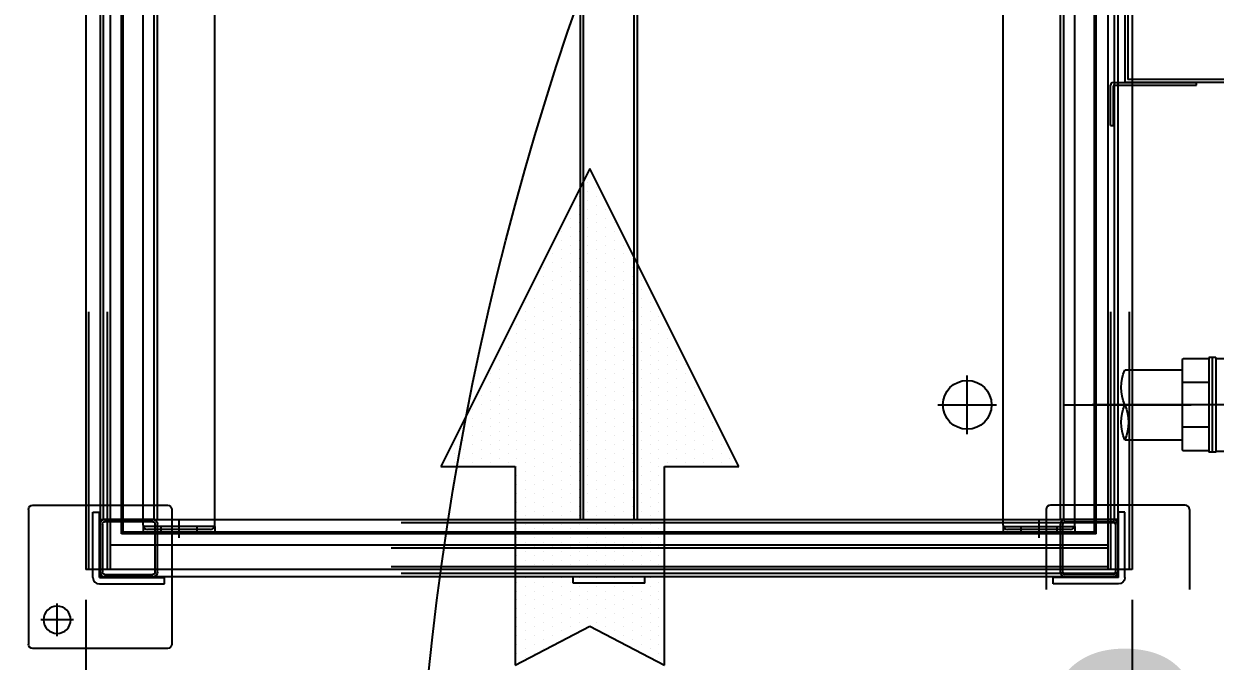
# Model space of a CAD drawing. Header units: millimetres. Extents: x 10462777 to 22643323, y 453826 to 1389191.
# Drawn here: x 11297786 to 11298617, y 584494 to 584938 of the extents above; entities that cross this region are included whole.
import ezdxf

# ---------------------------------------------------------------- set-up
doc = ezdxf.new("R2010")
doc.units = ezdxf.units.MM
doc.header["$LTSCALE"] = 200
doc.header["$MEASUREMENT"] = 0
doc.header["$PDMODE"] = 35
doc.header["$PDSIZE"] = -5
doc.linetypes.add('HIDDEN', pattern=[3.75, 2.5, -1.25])
doc.linetypes.add('PHANTOM', pattern=[2.5, 1.25, -0.25, 0.25, -0.25, 0.25, -0.25])
doc.layers.get('0').update_dxf_attribs({"linetype": 'CONTINUOUS'})
doc.layers.get('DEFPOINTS').update_dxf_attribs({"linetype": 'CONTINUOUS'})
for name, color, linetype in [('4', 4, 'CONTINUOUS'), ('CENTER', 1, 'CONTINUOUS'), ('CL', 3, 'CONTINUOUS'), ('FRAME 050', 6, 'CONTINUOUS'), ('HIDDEN', 7, 'HIDDEN'), ('HL', 2, 'HIDDEN')]:
    doc.layers.add(name, color=color, linetype=linetype)
doc.layers.add('LAYOUT', color=8, linetype='CONTINUOUS', lineweight=25)
doc.styles.get("Standard").update_dxf_attribs({"font": 'SYMBOL'})
doc.dimstyles.new('DS ROBOTEC', dxfattribs={"dimscale": 0, "dimtxt": 2.5, "dimasz": 2.5, "dimexe": 0.3, "dimexo": 0.3, "dimgap": 0.5, "dimtad": 1, "dimzin": 9, "dimdsep": 46, "dimtxsty": 'Standard', "dimblk": 'OPEN', "dimcen": 0, "dimclrd": 4, "dimclre": 4, "dimclrt": 110, "dimazin": 2, "dimtm": 1.5, "dimtfac": 1, "dimtmove": 0, "dimatfit": 3, "dimldrblk": 'OPEN', "dimfxl": 1, "dimtfill": 1, "dimtolj": 1, "dimlwd": -1, "dimlwe": -1, "dimarcsym": 0})

# ---------------------------------------------------------------- blocks, each defined once
blk = doc.blocks.new('r710ic')
at = {"layer": 'LAYOUT', "color": 3}
blk.add_circle((272041.37, 104232.63), 2050.12, dxfattribs=at)
blk = doc.blocks.new('A$C7DA30AB0')
at = {"layer": 'LAYOUT', "color": 6, "linetype": 'PHANTOM'}
blk.add_circle((3030.45, 3025.99, 0), 2693.02, dxfattribs=at)
blk = doc.blocks.new('A$C1068013E')
for p, q in [((0, 0), (-34.66, -69.32)), ((34.66, -69.32), (0, 0)), ((-34.66, -69.32), (-17.33, -69.32)), ((-17.33, -69.32), (-17.33, -115.53)), ((17.33, -115.53), (17.33, -69.32)), ((17.33, -69.32), (34.66, -69.32)), ((-17.33, -115.53), (0, -106.49)), ((0, -106.49), (17.33, -115.53))]:
    blk.add_line(p, q)
at = {"color": 3}
for p, q in [((-0.44, -1.31), (-0.44, -1.31)), ((-0.44, -3.37), (-0.44, -3.37)), ((-0.44, -5.43), (-0.44, -5.43)), ((1.63, -4.4), (1.63, -4.4)), ((-2.5, -6.46), (-2.5, -6.46)), ((-0.44, -7.5), (-0.44, -7.5)), ((1.63, -6.46), (1.63, -6.46)), ((3.69, -7.5), (3.69, -7.5)), ((-4.56, -9.56), (-4.56, -9.56)), ((-2.5, -8.53), (-2.5, -8.53)), ((-2.5, -10.59), (-2.5, -10.59)), ((-0.44, -9.56), (-0.44, -9.56)), ((1.63, -8.53), (1.63, -8.53)), ((1.63, -10.59), (1.63, -10.59)), ((3.69, -9.56), (3.69, -9.56)), ((-4.56, -11.62), (-4.56, -11.62)), ((-4.56, -13.69), (-4.56, -13.69)), ((-2.5, -12.66), (-2.5, -12.66)), ((-0.44, -11.62), (-0.44, -11.62)), ((-0.44, -13.69), (-0.44, -13.69)), ((1.63, -12.66), (1.63, -12.66)), ((3.69, -11.62), (3.69, -11.62)), ((3.69, -13.69), (3.69, -13.69)), ((5.75, -12.66), (5.75, -12.66)), ((-6.63, -14.72), (-6.63, -14.72)), ((-4.56, -15.75), (-4.56, -15.75)), ((-2.5, -14.72), (-2.5, -14.72)), ((-0.44, -15.75), (-0.44, -15.75)), ((1.63, -14.72), (1.63, -14.72)), ((3.69, -15.75), (3.69, -15.75)), ((5.75, -14.72), (5.75, -14.72)), ((7.82, -15.75), (7.82, -15.75)), ((-8.69, -17.82), (-8.69, -17.82)), ((-6.63, -16.78), (-6.63, -16.78)), ((-6.63, -18.85), (-6.63, -18.85)), ((-4.56, -17.82), (-4.56, -17.82)), ((-2.5, -16.78), (-2.5, -16.78)), ((-2.5, -18.85), (-2.5, -18.85)), ((-0.44, -17.82), (-0.44, -17.82)), ((1.63, -16.78), (1.63, -16.78)), ((1.63, -18.85), (1.63, -18.85)), ((3.69, -17.82), (3.69, -17.82)), ((5.75, -16.78), (5.75, -16.78)), ((5.75, -18.85), (5.75, -18.85)), ((7.82, -17.82), (7.82, -17.82)), ((-8.69, -19.88), (-8.69, -19.88)), ((-8.69, -21.94), (-8.69, -21.94)), ((-6.63, -20.91), (-6.63, -20.91)), ((-4.56, -19.88), (-4.56, -19.88)), ((-4.56, -21.94), (-4.56, -21.94)), ((-2.5, -20.91), (-2.5, -20.91)), ((-0.44, -19.88), (-0.44, -19.88)), ((-0.44, -21.94), (-0.44, -21.94)), ((1.63, -20.91), (1.63, -20.91)), ((3.69, -19.88), (3.69, -19.88)), ((3.69, -21.94), (3.69, -21.94)), ((5.75, -20.91), (5.75, -20.91)), ((7.82, -19.88), (7.82, -19.88)), ((7.82, -21.94), (7.82, -21.94)), ((9.88, -20.91), (9.88, -20.91)), ((-10.76, -22.97), (-10.76, -22.97)), ((-8.69, -24.01), (-8.69, -24.01)), ((-6.63, -22.97), (-6.63, -22.97)), ((-4.56, -24.01), (-4.56, -24.01)), ((-2.5, -22.97), (-2.5, -22.97)), ((-0.44, -24.01), (-0.44, -24.01)), ((1.63, -22.97), (1.63, -22.97)), ((3.69, -24.01), (3.69, -24.01)), ((5.75, -22.97), (5.75, -22.97)), ((7.82, -24.01), (7.82, -24.01)), ((9.88, -22.97), (9.88, -22.97)), ((11.95, -24.01), (11.95, -24.01)), ((-12.82, -26.07), (-12.82, -26.07)), ((-10.76, -25.04), (-10.76, -25.04)), ((-10.76, -27.1), (-10.76, -27.1)), ((-8.69, -26.07), (-8.69, -26.07)), ((-6.63, -25.04), (-6.63, -25.04)), ((-6.63, -27.1), (-6.63, -27.1)), ((-4.56, -26.07), (-4.56, -26.07)), ((-2.5, -25.04), (-2.5, -25.04)), ((-2.5, -27.1), (-2.5, -27.1)), ((-0.44, -26.07), (-0.44, -26.07)), ((1.63, -25.04), (1.63, -25.04)), ((1.63, -27.1), (1.63, -27.1)), ((3.69, -26.07), (3.69, -26.07)), ((5.75, -25.04), (5.75, -25.04)), ((5.75, -27.1), (5.75, -27.1)), ((7.82, -26.07), (7.82, -26.07)), ((9.88, -25.04), (9.88, -25.04)), ((9.88, -27.1), (9.88, -27.1)), ((11.95, -26.07), (11.95, -26.07)), ((-12.82, -28.13), (-12.82, -28.13)), ((-12.82, -30.2), (-12.82, -30.2)), ((-10.76, -29.17), (-10.76, -29.17)), ((-8.69, -28.13), (-8.69, -28.13)), ((-8.69, -30.2), (-8.69, -30.2)), ((-6.63, -29.17), (-6.63, -29.17)), ((-4.56, -28.13), (-4.56, -28.13)), ((-4.56, -30.2), (-4.56, -30.2)), ((-2.5, -29.17), (-2.5, -29.17)), ((-0.44, -28.13), (-0.44, -28.13)), ((-0.44, -30.2), (-0.44, -30.2)), ((1.63, -29.17), (1.63, -29.17)), ((3.69, -28.13), (3.69, -28.13)), ((3.69, -30.2), (3.69, -30.2)), ((5.75, -29.17), (5.75, -29.17)), ((7.82, -28.13), (7.82, -28.13)), ((7.82, -30.2), (7.82, -30.2)), ((9.88, -29.17), (9.88, -29.17)), ((11.95, -28.13), (11.95, -28.13)), ((11.95, -30.2), (11.95, -30.2)), ((14.01, -29.17), (14.01, -29.17)), ((-14.88, -31.23), (-14.88, -31.23)), ((-12.82, -32.26), (-12.82, -32.26)), ((-10.76, -31.23), (-10.76, -31.23)), ((-8.69, -32.26), (-8.69, -32.26)), ((-6.63, -31.23), (-6.63, -31.23)), ((-4.56, -32.26), (-4.56, -32.26)), ((-2.5, -31.23), (-2.5, -31.23)), ((-0.44, -32.26), (-0.44, -32.26)), ((1.63, -31.23), (1.63, -31.23)), ((3.69, -32.26), (3.69, -32.26)), ((5.75, -31.23), (5.75, -31.23)), ((7.82, -32.26), (7.82, -32.26)), ((9.88, -31.23), (9.88, -31.23)), ((11.95, -32.26), (11.95, -32.26)), ((14.01, -31.23), (14.01, -31.23)), ((16.07, -32.26), (16.07, -32.26)), ((-16.95, -34.33), (-16.95, -34.33)), ((-14.88, -33.29), (-14.88, -33.29)), ((-14.88, -35.36), (-14.88, -35.36)), ((-12.82, -34.33), (-12.82, -34.33)), ((-10.76, -33.29), (-10.76, -33.29)), ((-10.76, -35.36), (-10.76, -35.36)), ((-8.69, -34.33), (-8.69, -34.33)), ((-6.63, -33.29), (-6.63, -33.29)), ((-6.63, -35.36), (-6.63, -35.36)), ((-4.56, -34.33), (-4.56, -34.33)), ((-2.5, -33.29), (-2.5, -33.29)), ((-2.5, -35.36), (-2.5, -35.36)), ((-0.44, -34.33), (-0.44, -34.33)), ((1.63, -33.29), (1.63, -33.29)), ((1.63, -35.36), (1.63, -35.36)), ((3.69, -34.33), (3.69, -34.33)), ((5.75, -33.29), (5.75, -33.29)), ((5.75, -35.36), (5.75, -35.36)), ((7.82, -34.33), (7.82, -34.33)), ((9.88, -33.29), (9.88, -33.29)), ((9.88, -35.36), (9.88, -35.36)), ((11.95, -34.33), (11.95, -34.33)), ((14.01, -33.29), (14.01, -33.29)), ((14.01, -35.36), (14.01, -35.36)), ((16.07, -34.33), (16.07, -34.33)), ((-16.95, -36.39), (-16.95, -36.39)), ((-16.95, -38.45), (-16.95, -38.45)), ((-14.88, -37.42), (-14.88, -37.42)), ((-12.82, -36.39), (-12.82, -36.39)), ((-12.82, -38.45), (-12.82, -38.45)), ((-10.76, -37.42), (-10.76, -37.42)), ((-8.69, -36.39), (-8.69, -36.39)), ((-8.69, -38.45), (-8.69, -38.45)), ((-6.63, -37.42), (-6.63, -37.42)), ((-4.56, -36.39), (-4.56, -36.39)), ((-4.56, -38.45), (-4.56, -38.45)), ((-2.5, -37.42), (-2.5, -37.42)), ((-0.44, -36.39), (-0.44, -36.39)), ((-0.44, -38.45), (-0.44, -38.45)), ((1.63, -37.42), (1.63, -37.42)), ((3.69, -36.39), (3.69, -36.39)), ((3.69, -38.45), (3.69, -38.45)), ((5.75, -37.42), (5.75, -37.42)), ((7.82, -36.39), (7.82, -36.39)), ((7.82, -38.45), (7.82, -38.45)), ((9.88, -37.42), (9.88, -37.42)), ((11.95, -36.39), (11.95, -36.39)), ((11.95, -38.45), (11.95, -38.45)), ((14.01, -37.42), (14.01, -37.42)), ((16.07, -36.39), (16.07, -36.39)), ((16.07, -38.45), (16.07, -38.45)), ((18.14, -37.42), (18.14, -37.42)), ((-19.01, -39.48), (-19.01, -39.48)), ((-19.01, -41.55), (-19.01, -41.55)), ((-16.95, -40.52), (-16.95, -40.52)), ((-14.88, -39.48), (-14.88, -39.48)), ((-14.88, -41.55), (-14.88, -41.55)), ((-12.82, -40.52), (-12.82, -40.52)), ((-10.76, -39.48), (-10.76, -39.48)), ((-10.76, -41.55), (-10.76, -41.55)), ((-8.69, -40.52), (-8.69, -40.52)), ((-6.63, -39.48), (-6.63, -39.48)), ((-6.63, -41.55), (-6.63, -41.55)), ((-4.56, -40.52), (-4.56, -40.52)), ((-2.5, -39.48), (-2.5, -39.48)), ((-2.5, -41.55), (-2.5, -41.55)), ((-0.44, -40.52), (-0.44, -40.52)), ((1.63, -39.48), (1.63, -39.48)), ((1.63, -41.55), (1.63, -41.55)), ((3.69, -40.52), (3.69, -40.52)), ((5.75, -39.48), (5.75, -39.48)), ((5.75, -41.55), (5.75, -41.55)), ((7.82, -40.52), (7.82, -40.52)), ((9.88, -39.48), (9.88, -39.48)), ((9.88, -41.55), (9.88, -41.55)), ((11.95, -40.52), (11.95, -40.52)), ((14.01, -39.48), (14.01, -39.48)), ((14.01, -41.55), (14.01, -41.55)), ((16.07, -40.52), (16.07, -40.52)), ((18.14, -39.48), (18.14, -39.48)), ((18.14, -41.55), (18.14, -41.55)), ((20.2, -40.52), (20.2, -40.52)), ((-21.07, -42.58), (-21.07, -42.58)), ((-19.01, -43.61), (-19.01, -43.61)), ((-16.95, -42.58), (-16.95, -42.58)), ((-14.88, -43.61), (-14.88, -43.61)), ((-12.82, -42.58), (-12.82, -42.58)), ((-10.76, -43.61), (-10.76, -43.61)), ((-8.69, -42.58), (-8.69, -42.58)), ((-6.63, -43.61), (-6.63, -43.61)), ((-4.56, -42.58), (-4.56, -42.58)), ((-2.5, -43.61), (-2.5, -43.61)), ((-0.44, -42.58), (-0.44, -42.58)), ((1.63, -43.61), (1.63, -43.61)), ((3.69, -42.58), (3.69, -42.58)), ((5.75, -43.61), (5.75, -43.61)), ((7.82, -42.58), (7.82, -42.58)), ((9.88, -43.61), (9.88, -43.61)), ((11.95, -42.58), (11.95, -42.58)), ((14.01, -43.61), (14.01, -43.61)), ((16.07, -42.58), (16.07, -42.58)), ((18.14, -43.61), (18.14, -43.61)), ((20.2, -42.58), (20.2, -42.58)), ((-21.07, -44.64), (-21.07, -44.64)), ((-21.07, -46.71), (-21.07, -46.71)), ((-19.01, -45.68), (-19.01, -45.68)), ((-16.95, -44.64), (-16.95, -44.64)), ((-16.95, -46.71), (-16.95, -46.71)), ((-14.88, -45.68), (-14.88, -45.68)), ((-12.82, -44.64), (-12.82, -44.64)), ((-12.82, -46.71), (-12.82, -46.71)), ((-10.76, -45.68), (-10.76, -45.68)), ((-8.69, -44.64), (-8.69, -44.64)), ((-8.69, -46.71), (-8.69, -46.71)), ((-6.63, -45.68), (-6.63, -45.68)), ((-4.56, -44.64), (-4.56, -44.64)), ((-4.56, -46.71), (-4.56, -46.71)), ((-2.5, -45.68), (-2.5, -45.68)), ((-0.44, -44.64), (-0.44, -44.64)), ((-0.44, -46.71), (-0.44, -46.71)), ((1.63, -45.68), (1.63, -45.68)), ((3.69, -44.64), (3.69, -44.64)), ((3.69, -46.71), (3.69, -46.71)), ((5.75, -45.68), (5.75, -45.68)), ((7.82, -44.64), (7.82, -44.64)), ((7.82, -46.71), (7.82, -46.71)), ((9.88, -45.68), (9.88, -45.68)), ((11.95, -44.64), (11.95, -44.64)), ((11.95, -46.71), (11.95, -46.71)), ((14.01, -45.68), (14.01, -45.68)), ((16.07, -44.64), (16.07, -44.64)), ((16.07, -46.71), (16.07, -46.71)), ((18.14, -45.68), (18.14, -45.68)), ((20.2, -44.64), (20.2, -44.64)), ((20.2, -46.71), (20.2, -46.71)), ((22.26, -45.68), (22.26, -45.68)), ((-23.14, -47.74), (-23.14, -47.74)), ((-23.14, -49.8), (-23.14, -49.8)), ((-21.07, -48.77), (-21.07, -48.77)), ((-19.01, -47.74), (-19.01, -47.74)), ((-19.01, -49.8), (-19.01, -49.8)), ((-16.95, -48.77), (-16.95, -48.77)), ((-14.88, -47.74), (-14.88, -47.74)), ((-14.88, -49.8), (-14.88, -49.8)), ((-12.82, -48.77), (-12.82, -48.77)), ((-10.76, -47.74), (-10.76, -47.74)), ((-10.76, -49.8), (-10.76, -49.8)), ((-8.69, -48.77), (-8.69, -48.77)), ((-6.63, -47.74), (-6.63, -47.74)), ((-6.63, -49.8), (-6.63, -49.8)), ((-4.56, -48.77), (-4.56, -48.77)), ((-2.5, -47.74), (-2.5, -47.74)), ((-2.5, -49.8), (-2.5, -49.8)), ((-0.44, -48.77), (-0.44, -48.77)), ((1.63, -47.74), (1.63, -47.74)), ((1.63, -49.8), (1.63, -49.8)), ((3.69, -48.77), (3.69, -48.77)), ((5.75, -47.74), (5.75, -47.74)), ((5.75, -49.8), (5.75, -49.8)), ((7.82, -48.77), (7.82, -48.77)), ((9.88, -47.74), (9.88, -47.74)), ((9.88, -49.8), (9.88, -49.8)), ((11.95, -48.77), (11.95, -48.77)), ((14.01, -47.74), (14.01, -47.74)), ((14.01, -49.8), (14.01, -49.8)), ((16.07, -48.77), (16.07, -48.77)), ((18.14, -47.74), (18.14, -47.74)), ((18.14, -49.8), (18.14, -49.8)), ((20.2, -48.77), (20.2, -48.77)), ((22.26, -47.74), (22.26, -47.74)), ((22.26, -49.8), (22.26, -49.8)), ((24.33, -48.77), (24.33, -48.77)), ((-25.2, -50.84), (-25.2, -50.84)), ((-23.14, -51.87), (-23.14, -51.87)), ((-21.07, -50.84), (-21.07, -50.84)), ((-19.01, -51.87), (-19.01, -51.87)), ((-16.95, -50.84), (-16.95, -50.84)), ((-14.88, -51.87), (-14.88, -51.87)), ((-12.82, -50.84), (-12.82, -50.84)), ((-10.76, -51.87), (-10.76, -51.87)), ((-8.69, -50.84), (-8.69, -50.84)), ((-6.63, -51.87), (-6.63, -51.87)), ((-4.56, -50.84), (-4.56, -50.84)), ((-2.5, -51.87), (-2.5, -51.87)), ((-0.44, -50.84), (-0.44, -50.84)), ((1.63, -51.87), (1.63, -51.87)), ((3.69, -50.84), (3.69, -50.84)), ((5.75, -51.87), (5.75, -51.87)), ((7.82, -50.84), (7.82, -50.84)), ((9.88, -51.87), (9.88, -51.87)), ((11.95, -50.84), (11.95, -50.84)), ((14.01, -51.87), (14.01, -51.87)), ((16.07, -50.84), (16.07, -50.84)), ((18.14, -51.87), (18.14, -51.87)), ((20.2, -50.84), (20.2, -50.84)), ((22.26, -51.87), (22.26, -51.87)), ((24.33, -50.84), (24.33, -50.84)), ((-25.2, -52.9), (-25.2, -52.9)), ((-25.2, -54.96), (-25.2, -54.96)), ((-23.14, -53.93), (-23.14, -53.93)), ((-21.07, -52.9), (-21.07, -52.9)), ((-21.07, -54.96), (-21.07, -54.96)), ((-19.01, -53.93), (-19.01, -53.93)), ((-16.95, -52.9), (-16.95, -52.9)), ((-16.95, -54.96), (-16.95, -54.96)), ((-14.88, -53.93), (-14.88, -53.93)), ((-12.82, -52.9), (-12.82, -52.9)), ((-12.82, -54.96), (-12.82, -54.96)), ((-10.76, -53.93), (-10.76, -53.93)), ((-8.69, -52.9), (-8.69, -52.9)), ((-8.69, -54.96), (-8.69, -54.96)), ((-6.63, -53.93), (-6.63, -53.93)), ((-4.56, -52.9), (-4.56, -52.9)), ((-4.56, -54.96), (-4.56, -54.96)), ((-2.5, -53.93), (-2.5, -53.93)), ((-0.44, -52.9), (-0.44, -52.9)), ((-0.44, -54.96), (-0.44, -54.96)), ((1.63, -53.93), (1.63, -53.93)), ((3.69, -52.9), (3.69, -52.9)), ((3.69, -54.96), (3.69, -54.96)), ((5.75, -53.93), (5.75, -53.93)), ((7.82, -52.9), (7.82, -52.9)), ((7.82, -54.96), (7.82, -54.96)), ((9.88, -53.93), (9.88, -53.93)), ((11.95, -52.9), (11.95, -52.9)), ((11.95, -54.96), (11.95, -54.96)), ((14.01, -53.93), (14.01, -53.93)), ((16.07, -52.9), (16.07, -52.9)), ((16.07, -54.96), (16.07, -54.96)), ((18.14, -53.93), (18.14, -53.93)), ((20.2, -52.9), (20.2, -52.9)), ((20.2, -54.96), (20.2, -54.96)), ((22.26, -53.93), (22.26, -53.93)), ((24.33, -52.9), (24.33, -52.9)), ((24.33, -54.96), (24.33, -54.96)), ((26.39, -53.93), (26.39, -53.93)), ((-27.27, -55.99), (-27.27, -55.99)), ((-27.27, -58.06), (-27.27, -58.06)), ((-25.2, -57.03), (-25.2, -57.03)), ((-23.14, -55.99), (-23.14, -55.99)), ((-23.14, -58.06), (-23.14, -58.06)), ((-21.07, -57.03), (-21.07, -57.03)), ((-19.01, -55.99), (-19.01, -55.99)), ((-19.01, -58.06), (-19.01, -58.06)), ((-16.95, -57.03), (-16.95, -57.03)), ((-14.88, -55.99), (-14.88, -55.99)), ((-14.88, -58.06), (-14.88, -58.06)), ((-12.82, -57.03), (-12.82, -57.03)), ((-10.76, -55.99), (-10.76, -55.99)), ((-10.76, -58.06), (-10.76, -58.06)), ((-8.69, -57.03), (-8.69, -57.03)), ((-6.63, -55.99), (-6.63, -55.99)), ((-6.63, -58.06), (-6.63, -58.06)), ((-4.56, -57.03), (-4.56, -57.03)), ((-2.5, -55.99), (-2.5, -55.99)), ((-2.5, -58.06), (-2.5, -58.06)), ((-0.44, -57.03), (-0.44, -57.03)), ((1.63, -55.99), (1.63, -55.99)), ((1.63, -58.06), (1.63, -58.06)), ((3.69, -57.03), (3.69, -57.03)), ((5.75, -55.99), (5.75, -55.99)), ((5.75, -58.06), (5.75, -58.06)), ((7.82, -57.03), (7.82, -57.03)), ((9.88, -55.99), (9.88, -55.99)), ((9.88, -58.06), (9.88, -58.06)), ((11.95, -57.03), (11.95, -57.03)), ((14.01, -55.99), (14.01, -55.99)), ((14.01, -58.06), (14.01, -58.06)), ((16.07, -57.03), (16.07, -57.03)), ((18.14, -55.99), (18.14, -55.99)), ((18.14, -58.06), (18.14, -58.06)), ((20.2, -57.03), (20.2, -57.03)), ((22.26, -55.99), (22.26, -55.99)), ((22.26, -58.06), (22.26, -58.06)), ((24.33, -57.03), (24.33, -57.03)), ((26.39, -55.99), (26.39, -55.99)), ((26.39, -58.06), (26.39, -58.06)), ((28.46, -57.03), (28.46, -57.03)), ((-29.33, -59.09), (-29.33, -59.09)), ((-27.27, -60.12), (-27.27, -60.12)), ((-25.2, -59.09), (-25.2, -59.09)), ((-23.14, -60.12), (-23.14, -60.12)), ((-21.07, -59.09), (-21.07, -59.09)), ((-19.01, -60.12), (-19.01, -60.12)), ((-16.95, -59.09), (-16.95, -59.09)), ((-14.88, -60.12), (-14.88, -60.12)), ((-12.82, -59.09), (-12.82, -59.09)), ((-10.76, -60.12), (-10.76, -60.12)), ((-8.69, -59.09), (-8.69, -59.09)), ((-6.63, -60.12), (-6.63, -60.12)), ((-4.56, -59.09), (-4.56, -59.09)), ((-2.5, -60.12), (-2.5, -60.12)), ((-0.44, -59.09), (-0.44, -59.09)), ((1.63, -60.12), (1.63, -60.12)), ((3.69, -59.09), (3.69, -59.09)), ((5.75, -60.12), (5.75, -60.12)), ((7.82, -59.09), (7.82, -59.09)), ((9.88, -60.12), (9.88, -60.12)), ((11.95, -59.09), (11.95, -59.09)), ((14.01, -60.12), (14.01, -60.12)), ((16.07, -59.09), (16.07, -59.09)), ((18.14, -60.12), (18.14, -60.12)), ((20.2, -59.09), (20.2, -59.09)), ((22.26, -60.12), (22.26, -60.12)), ((24.33, -59.09), (24.33, -59.09)), ((26.39, -60.12), (26.39, -60.12)), ((28.46, -59.09), (28.46, -59.09)), ((-29.33, -61.15), (-29.33, -61.15)), ((-29.33, -63.22), (-29.33, -63.22)), ((-27.27, -62.19), (-27.27, -62.19)), ((-25.2, -61.15), (-25.2, -61.15)), ((-25.2, -63.22), (-25.2, -63.22)), ((-23.14, -62.19), (-23.14, -62.19)), ((-21.07, -61.15), (-21.07, -61.15)), ((-21.07, -63.22), (-21.07, -63.22)), ((-19.01, -62.19), (-19.01, -62.19)), ((-16.95, -61.15), (-16.95, -61.15)), ((-16.95, -63.22), (-16.95, -63.22)), ((-14.88, -62.19), (-14.88, -62.19)), ((-12.82, -61.15), (-12.82, -61.15)), ((-12.82, -63.22), (-12.82, -63.22)), ((-10.76, -62.19), (-10.76, -62.19)), ((-8.69, -61.15), (-8.69, -61.15)), ((-8.69, -63.22), (-8.69, -63.22)), ((-6.63, -62.19), (-6.63, -62.19)), ((-4.56, -61.15), (-4.56, -61.15)), ((-4.56, -63.22), (-4.56, -63.22)), ((-2.5, -62.19), (-2.5, -62.19)), ((-0.44, -61.15), (-0.44, -61.15)), ((-0.44, -63.22), (-0.44, -63.22)), ((1.63, -62.19), (1.63, -62.19)), ((3.69, -61.15), (3.69, -61.15)), ((3.69, -63.22), (3.69, -63.22)), ((5.75, -62.19), (5.75, -62.19)), ((7.82, -61.15), (7.82, -61.15)), ((7.82, -63.22), (7.82, -63.22)), ((9.88, -62.19), (9.88, -62.19)), ((11.95, -61.15), (11.95, -61.15)), ((11.95, -63.22), (11.95, -63.22)), ((14.01, -62.19), (14.01, -62.19)), ((16.07, -61.15), (16.07, -61.15)), ((16.07, -63.22), (16.07, -63.22)), ((18.14, -62.19), (18.14, -62.19)), ((20.2, -61.15), (20.2, -61.15)), ((20.2, -63.22), (20.2, -63.22)), ((22.26, -62.19), (22.26, -62.19)), ((24.33, -61.15), (24.33, -61.15)), ((24.33, -63.22), (24.33, -63.22)), ((26.39, -62.19), (26.39, -62.19)), ((28.46, -61.15), (28.46, -61.15)), ((28.46, -63.22), (28.46, -63.22)), ((30.52, -62.19), (30.52, -62.19)), ((-31.39, -64.25), (-31.39, -64.25)), ((-31.39, -66.31), (-31.39, -66.31)), ((-29.33, -65.28), (-29.33, -65.28)), ((-27.27, -64.25), (-27.27, -64.25)), ((-27.27, -66.31), (-27.27, -66.31)), ((-25.2, -65.28), (-25.2, -65.28)), ((-23.14, -64.25), (-23.14, -64.25)), ((-23.14, -66.31), (-23.14, -66.31)), ((-21.07, -65.28), (-21.07, -65.28)), ((-19.01, -64.25), (-19.01, -64.25)), ((-19.01, -66.31), (-19.01, -66.31)), ((-16.95, -65.28), (-16.95, -65.28)), ((-14.88, -64.25), (-14.88, -64.25)), ((-14.88, -66.31), (-14.88, -66.31)), ((-12.82, -65.28), (-12.82, -65.28)), ((-10.76, -64.25), (-10.76, -64.25)), ((-10.76, -66.31), (-10.76, -66.31)), ((-8.69, -65.28), (-8.69, -65.28)), ((-6.63, -64.25), (-6.63, -64.25)), ((-6.63, -66.31), (-6.63, -66.31)), ((-4.56, -65.28), (-4.56, -65.28)), ((-2.5, -64.25), (-2.5, -64.25)), ((-2.5, -66.31), (-2.5, -66.31)), ((-0.44, -65.28), (-0.44, -65.28)), ((1.63, -64.25), (1.63, -64.25)), ((1.63, -66.31), (1.63, -66.31)), ((3.69, -65.28), (3.69, -65.28)), ((5.75, -64.25), (5.75, -64.25)), ((5.75, -66.31), (5.75, -66.31)), ((7.82, -65.28), (7.82, -65.28)), ((9.88, -64.25), (9.88, -64.25)), ((9.88, -66.31), (9.88, -66.31)), ((11.95, -65.28), (11.95, -65.28)), ((14.01, -64.25), (14.01, -64.25)), ((14.01, -66.31), (14.01, -66.31)), ((16.07, -65.28), (16.07, -65.28)), ((18.14, -64.25), (18.14, -64.25)), ((18.14, -66.31), (18.14, -66.31)), ((20.2, -65.28), (20.2, -65.28)), ((22.26, -64.25), (22.26, -64.25)), ((22.26, -66.31), (22.26, -66.31)), ((24.33, -65.28), (24.33, -65.28)), ((26.39, -64.25), (26.39, -64.25)), ((26.39, -66.31), (26.39, -66.31)), ((28.46, -65.28), (28.46, -65.28)), ((30.52, -64.25), (30.52, -64.25)), ((30.52, -66.31), (30.52, -66.31)), ((32.58, -65.28), (32.58, -65.28)), ((-33.46, -67.35), (-33.46, -67.35)), ((-31.39, -68.38), (-31.39, -68.38)), ((-29.33, -67.35), (-29.33, -67.35)), ((-27.27, -68.38), (-27.27, -68.38)), ((-25.2, -67.35), (-25.2, -67.35)), ((-23.14, -68.38), (-23.14, -68.38)), ((-21.07, -67.35), (-21.07, -67.35)), ((-19.01, -68.38), (-19.01, -68.38)), ((-16.95, -67.35), (-16.95, -67.35)), ((-14.88, -68.38), (-14.88, -68.38)), ((-12.82, -67.35), (-12.82, -67.35)), ((-10.76, -68.38), (-10.76, -68.38)), ((-8.69, -67.35), (-8.69, -67.35)), ((-6.63, -68.38), (-6.63, -68.38)), ((-4.56, -67.35), (-4.56, -67.35)), ((-2.5, -68.38), (-2.5, -68.38)), ((-0.44, -67.35), (-0.44, -67.35)), ((1.63, -68.38), (1.63, -68.38)), ((3.69, -67.35), (3.69, -67.35)), ((5.75, -68.38), (5.75, -68.38)), ((7.82, -67.35), (7.82, -67.35)), ((9.88, -68.38), (9.88, -68.38)), ((11.95, -67.35), (11.95, -67.35)), ((14.01, -68.38), (14.01, -68.38)), ((16.07, -67.35), (16.07, -67.35)), ((18.14, -68.38), (18.14, -68.38)), ((20.2, -67.35), (20.2, -67.35)), ((22.26, -68.38), (22.26, -68.38)), ((24.33, -67.35), (24.33, -67.35)), ((26.39, -68.38), (26.39, -68.38)), ((28.46, -67.35), (28.46, -67.35)), ((30.52, -68.38), (30.52, -68.38)), ((32.58, -67.35), (32.58, -67.35)), ((-16.95, -69.41), (-16.95, -69.41)), ((-16.95, -71.47), (-16.95, -71.47)), ((-14.88, -70.44), (-14.88, -70.44)), ((-12.82, -69.41), (-12.82, -69.41)), ((-12.82, -71.47), (-12.82, -71.47)), ((-10.76, -70.44), (-10.76, -70.44)), ((-8.69, -69.41), (-8.69, -69.41)), ((-8.69, -71.47), (-8.69, -71.47)), ((-6.63, -70.44), (-6.63, -70.44)), ((-4.56, -69.41), (-4.56, -69.41)), ((-4.56, -71.47), (-4.56, -71.47)), ((-2.5, -70.44), (-2.5, -70.44)), ((-0.44, -69.41), (-0.44, -69.41)), ((-0.44, -71.47), (-0.44, -71.47)), ((1.63, -70.44), (1.63, -70.44)), ((3.69, -69.41), (3.69, -69.41)), ((3.69, -71.47), (3.69, -71.47)), ((5.75, -70.44), (5.75, -70.44)), ((7.82, -69.41), (7.82, -69.41)), ((7.82, -71.47), (7.82, -71.47)), ((9.88, -70.44), (9.88, -70.44)), ((11.95, -69.41), (11.95, -69.41)), ((11.95, -71.47), (11.95, -71.47)), ((14.01, -70.44), (14.01, -70.44)), ((16.07, -69.41), (16.07, -69.41)), ((16.07, -71.47), (16.07, -71.47)), ((-16.95, -73.54), (-16.95, -73.54)), ((-14.88, -72.5), (-14.88, -72.5)), ((-14.88, -74.57), (-14.88, -74.57)), ((-12.82, -73.54), (-12.82, -73.54)), ((-10.76, -72.5), (-10.76, -72.5)), ((-10.76, -74.57), (-10.76, -74.57)), ((-8.69, -73.54), (-8.69, -73.54)), ((-6.63, -72.5), (-6.63, -72.5)), ((-6.63, -74.57), (-6.63, -74.57)), ((-4.56, -73.54), (-4.56, -73.54)), ((-2.5, -72.5), (-2.5, -72.5)), ((-2.5, -74.57), (-2.5, -74.57)), ((-0.44, -73.54), (-0.44, -73.54)), ((1.63, -72.5), (1.63, -72.5)), ((1.63, -74.57), (1.63, -74.57)), ((3.69, -73.54), (3.69, -73.54)), ((5.75, -72.5), (5.75, -72.5)), ((5.75, -74.57), (5.75, -74.57)), ((7.82, -73.54), (7.82, -73.54)), ((9.88, -72.5), (9.88, -72.5)), ((9.88, -74.57), (9.88, -74.57)), ((11.95, -73.54), (11.95, -73.54)), ((14.01, -72.5), (14.01, -72.5)), ((14.01, -74.57), (14.01, -74.57)), ((16.07, -73.54), (16.07, -73.54)), ((-16.95, -75.6), (-16.95, -75.6)), ((-14.88, -76.63), (-14.88, -76.63)), ((-12.82, -75.6), (-12.82, -75.6)), ((-10.76, -76.63), (-10.76, -76.63)), ((-8.69, -75.6), (-8.69, -75.6)), ((-6.63, -76.63), (-6.63, -76.63)), ((-4.56, -75.6), (-4.56, -75.6)), ((-2.5, -76.63), (-2.5, -76.63)), ((-0.44, -75.6), (-0.44, -75.6)), ((1.63, -76.63), (1.63, -76.63)), ((3.69, -75.6), (3.69, -75.6)), ((5.75, -76.63), (5.75, -76.63)), ((7.82, -75.6), (7.82, -75.6)), ((9.88, -76.63), (9.88, -76.63)), ((11.95, -75.6), (11.95, -75.6)), ((14.01, -76.63), (14.01, -76.63)), ((16.07, -75.6), (16.07, -75.6)), ((-16.95, -77.66), (-16.95, -77.66)), ((-16.95, -79.73), (-16.95, -79.73)), ((-14.88, -78.7), (-14.88, -78.7)), ((-12.82, -77.66), (-12.82, -77.66)), ((-12.82, -79.73), (-12.82, -79.73)), ((-10.76, -78.7), (-10.76, -78.7)), ((-8.69, -77.66), (-8.69, -77.66)), ((-8.69, -79.73), (-8.69, -79.73)), ((-6.63, -78.7), (-6.63, -78.7)), ((-4.56, -77.66), (-4.56, -77.66)), ((-4.56, -79.73), (-4.56, -79.73)), ((-2.5, -78.7), (-2.5, -78.7)), ((-0.44, -77.66), (-0.44, -77.66)), ((-0.44, -79.73), (-0.44, -79.73)), ((1.63, -78.7), (1.63, -78.7)), ((3.69, -77.66), (3.69, -77.66)), ((3.69, -79.73), (3.69, -79.73)), ((5.75, -78.7), (5.75, -78.7)), ((7.82, -77.66), (7.82, -77.66)), ((7.82, -79.73), (7.82, -79.73)), ((9.88, -78.7), (9.88, -78.7)), ((11.95, -77.66), (11.95, -77.66)), ((11.95, -79.73), (11.95, -79.73)), ((14.01, -78.7), (14.01, -78.7)), ((16.07, -77.66), (16.07, -77.66)), ((16.07, -79.73), (16.07, -79.73)), ((-16.95, -81.79), (-16.95, -81.79)), ((-14.88, -80.76), (-14.88, -80.76)), ((-14.88, -82.82), (-14.88, -82.82)), ((-12.82, -81.79), (-12.82, -81.79)), ((-10.76, -80.76), (-10.76, -80.76)), ((-10.76, -82.82), (-10.76, -82.82)), ((-8.69, -81.79), (-8.69, -81.79)), ((-6.63, -80.76), (-6.63, -80.76)), ((-6.63, -82.82), (-6.63, -82.82)), ((-4.56, -81.79), (-4.56, -81.79)), ((-2.5, -80.76), (-2.5, -80.76)), ((-2.5, -82.82), (-2.5, -82.82)), ((-0.44, -81.79), (-0.44, -81.79)), ((1.63, -80.76), (1.63, -80.76)), ((1.63, -82.82), (1.63, -82.82)), ((3.69, -81.79), (3.69, -81.79)), ((5.75, -80.76), (5.75, -80.76)), ((5.75, -82.82), (5.75, -82.82)), ((7.82, -81.79), (7.82, -81.79)), ((9.88, -80.76), (9.88, -80.76)), ((9.88, -82.82), (9.88, -82.82)), ((11.95, -81.79), (11.95, -81.79)), ((14.01, -80.76), (14.01, -80.76)), ((14.01, -82.82), (14.01, -82.82)), ((16.07, -81.79), (16.07, -81.79)), ((-16.95, -83.86), (-16.95, -83.86)), ((-14.88, -84.89), (-14.88, -84.89)), ((-12.82, -83.86), (-12.82, -83.86)), ((-10.76, -84.89), (-10.76, -84.89)), ((-8.69, -83.86), (-8.69, -83.86)), ((-6.63, -84.89), (-6.63, -84.89)), ((-4.56, -83.86), (-4.56, -83.86)), ((-2.5, -84.89), (-2.5, -84.89)), ((-0.44, -83.86), (-0.44, -83.86)), ((1.63, -84.89), (1.63, -84.89)), ((3.69, -83.86), (3.69, -83.86)), ((5.75, -84.89), (5.75, -84.89)), ((7.82, -83.86), (7.82, -83.86)), ((9.88, -84.89), (9.88, -84.89)), ((11.95, -83.86), (11.95, -83.86)), ((14.01, -84.89), (14.01, -84.89)), ((16.07, -83.86), (16.07, -83.86)), ((-16.95, -85.92), (-16.95, -85.92)), ((-16.95, -87.98), (-16.95, -87.98)), ((-14.88, -86.95), (-14.88, -86.95)), ((-12.82, -85.92), (-12.82, -85.92)), ((-12.82, -87.98), (-12.82, -87.98)), ((-10.76, -86.95), (-10.76, -86.95)), ((-8.69, -85.92), (-8.69, -85.92)), ((-8.69, -87.98), (-8.69, -87.98)), ((-6.63, -86.95), (-6.63, -86.95)), ((-4.56, -85.92), (-4.56, -85.92)), ((-4.56, -87.98), (-4.56, -87.98)), ((-2.5, -86.95), (-2.5, -86.95)), ((-0.44, -85.92), (-0.44, -85.92)), ((-0.44, -87.98), (-0.44, -87.98)), ((1.63, -86.95), (1.63, -86.95)), ((3.69, -85.92), (3.69, -85.92)), ((3.69, -87.98), (3.69, -87.98)), ((5.75, -86.95), (5.75, -86.95)), ((7.82, -85.92), (7.82, -85.92)), ((7.82, -87.98), (7.82, -87.98)), ((9.88, -86.95), (9.88, -86.95)), ((11.95, -85.92), (11.95, -85.92)), ((11.95, -87.98), (11.95, -87.98)), ((14.01, -86.95), (14.01, -86.95)), ((16.07, -85.92), (16.07, -85.92)), ((16.07, -87.98), (16.07, -87.98)), ((-16.95, -90.05), (-16.95, -90.05)), ((-14.88, -89.01), (-14.88, -89.01)), ((-14.88, -91.08), (-14.88, -91.08)), ((-12.82, -90.05), (-12.82, -90.05)), ((-10.76, -89.01), (-10.76, -89.01)), ((-10.76, -91.08), (-10.76, -91.08)), ((-8.69, -90.05), (-8.69, -90.05)), ((-6.63, -89.01), (-6.63, -89.01)), ((-6.63, -91.08), (-6.63, -91.08)), ((-4.56, -90.05), (-4.56, -90.05)), ((-2.5, -89.01), (-2.5, -89.01)), ((-2.5, -91.08), (-2.5, -91.08)), ((-0.44, -90.05), (-0.44, -90.05)), ((1.63, -89.01), (1.63, -89.01)), ((1.63, -91.08), (1.63, -91.08)), ((3.69, -90.05), (3.69, -90.05)), ((5.75, -89.01), (5.75, -89.01)), ((5.75, -91.08), (5.75, -91.08)), ((7.82, -90.05), (7.82, -90.05)), ((9.88, -89.01), (9.88, -89.01)), ((9.88, -91.08), (9.88, -91.08)), ((11.95, -90.05), (11.95, -90.05)), ((14.01, -89.01), (14.01, -89.01)), ((14.01, -91.08), (14.01, -91.08)), ((16.07, -90.05), (16.07, -90.05)), ((-16.95, -92.11), (-16.95, -92.11)), ((-16.95, -94.17), (-16.95, -94.17)), ((-14.88, -93.14), (-14.88, -93.14)), ((-12.82, -92.11), (-12.82, -92.11)), ((-12.82, -94.17), (-12.82, -94.17)), ((-10.76, -93.14), (-10.76, -93.14)), ((-8.69, -92.11), (-8.69, -92.11)), ((-8.69, -94.17), (-8.69, -94.17)), ((-6.63, -93.14), (-6.63, -93.14)), ((-4.56, -92.11), (-4.56, -92.11)), ((-4.56, -94.17), (-4.56, -94.17)), ((-2.5, -93.14), (-2.5, -93.14)), ((-0.44, -92.11), (-0.44, -92.11)), ((-0.44, -94.17), (-0.44, -94.17)), ((1.63, -93.14), (1.63, -93.14)), ((3.69, -92.11), (3.69, -92.11)), ((3.69, -94.17), (3.69, -94.17)), ((5.75, -93.14), (5.75, -93.14)), ((7.82, -92.11), (7.82, -92.11)), ((7.82, -94.17), (7.82, -94.17)), ((9.88, -93.14), (9.88, -93.14)), ((11.95, -92.11), (11.95, -92.11)), ((11.95, -94.17), (11.95, -94.17)), ((14.01, -93.14), (14.01, -93.14)), ((16.07, -92.11), (16.07, -92.11)), ((16.07, -94.17), (16.07, -94.17)), ((-16.95, -96.24), (-16.95, -96.24)), ((-14.88, -95.21), (-14.88, -95.21)), ((-12.82, -96.24), (-12.82, -96.24)), ((-10.76, -95.21), (-10.76, -95.21)), ((-8.69, -96.24), (-8.69, -96.24)), ((-6.63, -95.21), (-6.63, -95.21)), ((-4.56, -96.24), (-4.56, -96.24)), ((-2.5, -95.21), (-2.5, -95.21)), ((-0.44, -96.24), (-0.44, -96.24)), ((1.63, -95.21), (1.63, -95.21)), ((3.69, -96.24), (3.69, -96.24)), ((5.75, -95.21), (5.75, -95.21)), ((7.82, -96.24), (7.82, -96.24)), ((9.88, -95.21), (9.88, -95.21)), ((11.95, -96.24), (11.95, -96.24)), ((14.01, -95.21), (14.01, -95.21)), ((16.07, -96.24), (16.07, -96.24)), ((-16.95, -98.3), (-16.95, -98.3)), ((-14.88, -97.27), (-14.88, -97.27)), ((-14.88, -99.33), (-14.88, -99.33)), ((-12.82, -98.3), (-12.82, -98.3)), ((-10.76, -97.27), (-10.76, -97.27)), ((-10.76, -99.33), (-10.76, -99.33)), ((-8.69, -98.3), (-8.69, -98.3)), ((-6.63, -97.27), (-6.63, -97.27)), ((-6.63, -99.33), (-6.63, -99.33)), ((-4.56, -98.3), (-4.56, -98.3)), ((-2.5, -97.27), (-2.5, -97.27)), ((-2.5, -99.33), (-2.5, -99.33)), ((-0.44, -98.3), (-0.44, -98.3)), ((1.63, -97.27), (1.63, -97.27)), ((1.63, -99.33), (1.63, -99.33)), ((3.69, -98.3), (3.69, -98.3)), ((5.75, -97.27), (5.75, -97.27)), ((5.75, -99.33), (5.75, -99.33)), ((7.82, -98.3), (7.82, -98.3)), ((9.88, -97.27), (9.88, -97.27)), ((9.88, -99.33), (9.88, -99.33)), ((11.95, -98.3), (11.95, -98.3)), ((14.01, -97.27), (14.01, -97.27)), ((14.01, -99.33), (14.01, -99.33)), ((16.07, -98.3), (16.07, -98.3)), ((-16.95, -100.37), (-16.95, -100.37)), ((-16.95, -102.43), (-16.95, -102.43)), ((-14.88, -101.4), (-14.88, -101.4)), ((-12.82, -100.37), (-12.82, -100.37)), ((-12.82, -102.43), (-12.82, -102.43)), ((-10.76, -101.4), (-10.76, -101.4)), ((-8.69, -100.37), (-8.69, -100.37)), ((-8.69, -102.43), (-8.69, -102.43)), ((-6.63, -101.4), (-6.63, -101.4)), ((-4.56, -100.37), (-4.56, -100.37)), ((-4.56, -102.43), (-4.56, -102.43)), ((-2.5, -101.4), (-2.5, -101.4)), ((-0.44, -100.37), (-0.44, -100.37)), ((-0.44, -102.43), (-0.44, -102.43)), ((1.63, -101.4), (1.63, -101.4)), ((3.69, -100.37), (3.69, -100.37)), ((3.69, -102.43), (3.69, -102.43)), ((5.75, -101.4), (5.75, -101.4)), ((7.82, -100.37), (7.82, -100.37)), ((7.82, -102.43), (7.82, -102.43)), ((9.88, -101.4), (9.88, -101.4)), ((11.95, -100.37), (11.95, -100.37)), ((11.95, -102.43), (11.95, -102.43)), ((14.01, -101.4), (14.01, -101.4)), ((16.07, -100.37), (16.07, -100.37)), ((16.07, -102.43), (16.07, -102.43)), ((-16.95, -104.49), (-16.95, -104.49)), ((-14.88, -103.46), (-14.88, -103.46)), ((-12.82, -104.49), (-12.82, -104.49)), ((-10.76, -103.46), (-10.76, -103.46)), ((-8.69, -104.49), (-8.69, -104.49)), ((-6.63, -103.46), (-6.63, -103.46)), ((-4.56, -104.49), (-4.56, -104.49)), ((-2.5, -103.46), (-2.5, -103.46)), ((-0.44, -104.49), (-0.44, -104.49)), ((1.63, -103.46), (1.63, -103.46)), ((3.69, -104.49), (3.69, -104.49)), ((5.75, -103.46), (5.75, -103.46)), ((7.82, -104.49), (7.82, -104.49)), ((9.88, -103.46), (9.88, -103.46)), ((11.95, -104.49), (11.95, -104.49)), ((14.01, -103.46), (14.01, -103.46)), ((16.07, -104.49), (16.07, -104.49)), ((-16.95, -106.56), (-16.95, -106.56)), ((-14.88, -105.52), (-14.88, -105.52)), ((-14.88, -107.59), (-14.88, -107.59)), ((-12.82, -106.56), (-12.82, -106.56)), ((-10.76, -105.52), (-10.76, -105.52)), ((-10.76, -107.59), (-10.76, -107.59)), ((-8.69, -106.56), (-8.69, -106.56)), ((-6.63, -105.52), (-6.63, -105.52)), ((-6.63, -107.59), (-6.63, -107.59)), ((-4.56, -106.56), (-4.56, -106.56)), ((-2.5, -105.52), (-2.5, -105.52)), ((-2.5, -107.59), (-2.5, -107.59)), ((-0.44, -106.56), (-0.44, -106.56)), ((1.63, -105.52), (1.63, -105.52)), ((3.69, -106.56), (3.69, -106.56)), ((5.75, -105.52), (5.75, -105.52)), ((5.75, -107.59), (5.75, -107.59)), ((7.82, -106.56), (7.82, -106.56)), ((9.88, -105.52), (9.88, -105.52)), ((9.88, -107.59), (9.88, -107.59)), ((11.95, -106.56), (11.95, -106.56)), ((14.01, -105.52), (14.01, -105.52)), ((14.01, -107.59), (14.01, -107.59)), ((16.07, -106.56), (16.07, -106.56)), ((-16.95, -108.62), (-16.95, -108.62)), ((-16.95, -110.68), (-16.95, -110.68)), ((-14.88, -109.65), (-14.88, -109.65)), ((-12.82, -108.62), (-12.82, -108.62)), ((-12.82, -110.68), (-12.82, -110.68)), ((-10.76, -109.65), (-10.76, -109.65)), ((-8.69, -108.62), (-8.69, -108.62)), ((-8.69, -110.68), (-8.69, -110.68)), ((-6.63, -109.65), (-6.63, -109.65)), ((-4.56, -108.62), (-4.56, -108.62)), ((7.82, -108.62), (7.82, -108.62)), ((9.88, -109.65), (9.88, -109.65)), ((11.95, -108.62), (11.95, -108.62)), ((11.95, -110.68), (11.95, -110.68)), ((14.01, -109.65), (14.01, -109.65)), ((16.07, -108.62), (16.07, -108.62)), ((16.07, -110.68), (16.07, -110.68)), ((-16.95, -112.75), (-16.95, -112.75)), ((-14.88, -111.72), (-14.88, -111.72)), ((-12.82, -112.75), (-12.82, -112.75)), ((-10.76, -111.72), (-10.76, -111.72)), ((14.01, -111.72), (14.01, -111.72)), ((16.07, -112.75), (16.07, -112.75)), ((-14.88, -113.78), (-14.88, -113.78)), ((14.01, -113.78), (14.01, -113.78))]:
    blk.add_line(p, q, dxfattribs=at)
blk = doc.blocks.new('A$C175C31A4')
for p, q in [((0, 40), (710, 40)), ((0, 0), (0, 40)), ((710, 40), (710, 0)), ((710, 0), (0, 0))]:
    blk.add_line(p, q)
at = {"layer": 'HIDDEN'}
for p, q in [((710, 37.7), (0, 37.7)), ((710, 2.3), (0, 2.3))]:
    blk.add_line(p, q, dxfattribs=at)
blk = doc.blocks.new('A$C3CF74E3A')
for p, q in [((0, 40), (830, 40)), ((830, 40), (830, 0)), ((830, 0), (0, 0))]:
    blk.add_line(p, q)
at = {"layer": 'HIDDEN'}
for p, q in [((830, 37.7), (0, 37.7)), ((830, 2.3), (0, 2.3))]:
    blk.add_line(p, q, dxfattribs=at)
blk = doc.blocks.new('A$C53257D80')
for p, q in [((-9, 0), (-9, 91)), ((-9, 91), (0, 91)), ((0, 0), (0, 91)), ((0, 0), (91, 0)), ((0, -9), (91, -9)), ((91, -9), (91, 0))]:
    blk.add_line(p, q)
blk.add_arc((0, 0), 9, 180, 270)
blk = doc.blocks.new('A$C480458AB')
at = {"layer": '4'}
for p, q in [((-20, 3.2), (-20, 36.8)), ((-18.4, 3.2), (-18.4, 36.8)), ((-16.8, 40), (16.8, 40)), ((-16.8, 38.4), (16.8, 38.4)), ((18.4, 36.8), (18.4, 3.2)), ((20, 36.8), (20, 3.2)), ((16.8, 1.6), (-16.8, 1.6)), ((16.8, 0), (-16.8, 0))]:
    blk.add_line(p, q, dxfattribs=at)
for centre, radius, start, end in [((-16.8, 36.8), 3.2, 90, 180), ((-16.8, 36.8), 1.6, 90, 180), ((16.8, 36.8), 3.2, 0, 90), ((16.8, 36.8), 1.6, 0, 90), ((-16.8, 3.2), 3.2, 180, 270), ((-16.8, 3.2), 1.6, 180, 270), ((16.8, 3.2), 3.2, 270, 360), ((16.8, 3.2), 1.6, 270, 360)]:
    blk.add_arc(centre, radius, start, end, dxfattribs=at)
blk = doc.blocks.new('A$C00DD47E5')
for p, q in [((67, 10), (-27, 10)), ((-30, 7), (-30, -87)), ((70, 7), (70, -87)), ((-27, -90), (67, -90))]:
    blk.add_line(p, q)
blk.add_circle((50, -70), 9.5)
for centre, start, end in [((-27, 7), 90, 180), ((67, 7), 0, 90), ((-27, -87), 180, 270), ((67, -87), 270, 0)]:
    blk.add_arc(centre, 3, start, end)
at = {"layer": 'CL'}
for p, q in [((50, -81.4), (50, -58.6)), ((38.6, -70), (61.4, -70))]:
    blk.add_line(p, q, dxfattribs=at)
blk.add_blockref('A$C480458AB', (0, -40))
blk = doc.blocks.new('A$C633340F2')
for p, q in [((25, 0), (-25, 0)), ((-25, -4.5), (-25, 0)), ((25, -4.5), (25, 0)), ((25, -4.5), (-25, -4.5))]:
    blk.add_line(p, q)
blk = doc.blocks.new('A$C4D5962A7')
at = {"xscale": -1, "rotation": 90}
for p in [(-315, 870), (20, 870)]:
    blk.add_blockref('A$C3CF74E3A', p, dxfattribs=at)
at = {"rotation": 270}
blk.add_blockref('A$C3CF74E3A', (315, 870), dxfattribs=at)
at = {"xscale": -1}
blk.add_blockref('A$C00DD47E5', (-335, 40), dxfattribs=at)
for name, p in [('A$C00DD47E5', (335, 40)), ('A$C175C31A4', (-355, 0)), ('A$C633340F2', (0, 0))]:
    blk.add_blockref(name, p)
at = {"yscale": 0.5, "zscale": 0.5}
for p, xscale in [((-355.5, -0.5), 0.5), ((355.5, -0.5), -0.5)]:
    blk.add_blockref('A$C53257D80', p, dxfattribs=dict(at, xscale=xscale))
blk = doc.blocks.new('A$C34150CCC')
for p, q in [((-730, 930), (-730, 0)), ((-713, 930), (-713, 0)), ((-17, 930), (-17, 0)), ((0, 930), (0, 0)), ((-17, 17), (-713, 17)), ((0, 0), (-730, 0))]:
    blk.add_line(p, q)
blk.add_circle((-115, 115), 17)
at = {"layer": 'CENTER'}
for p, q in [((-115, 94.6), (-115, 135.4)), ((-135.4, 115), (-94.6, 115))]:
    blk.add_line(p, q, dxfattribs=at)
at = {"layer": 'CL'}
blk.add_line((-46.82, 115), (41.19, 115), dxfattribs=at)
at = {"layer": 'HL'}
for p, q in [((-728, 930), (-728, 0)), ((-715, 930), (-715, 0)), ((-15, 930), (-15, 0)), ((-2, 930), (-2, 0)), ((-17, 15), (-713, 15)), ((-17, 2), (-713, 2))]:
    blk.add_line(p, q, dxfattribs=at)
blk = doc.blocks.new('A$C6E29531E')
for p, q in [((0, 125), (0, -125)), ((250, 125), (0, 125)), ((250, -125), (250, 125)), ((2, 123), (2, -123)), ((248, 123), (2, 123)), ((248, -123), (248, 123)), ((248, -123), (2, -123)), ((250, -125), (0, -125))]:
    blk.add_line(p, q)
blk = doc.blocks.new('A$C5ECC5F47')
for p, q in [((0, 0), (0, 28)), ((2, 30), (60, 30)), ((2, 0), (2, 27.5)), ((2.5, 28), (60, 28)), ((60, 28), (60, 30)), ((0, 0), (2, 0))]:
    blk.add_line(p, q)
for centre, radius in [((2, 28), 2), ((2.5, 27.5), 0.5)]:
    blk.add_arc(centre, radius, 90, 180)
blk = doc.blocks.new('A$C34875884')
for p, q in [((-179, 68.1), (-179, 66.4)), ((-179, 68), (-44.69, 68)), ((-179, 66.5), (-44.12, 66.5)), ((-178.8, 68.3), (-44.63, 68.3)), ((-40.45, 66.72), (-18.84, 47.56)), ((-178.8, 66.2), (-44.18, 66.2)), ((-42.19, 65.45), (-21.1, 46.76)), ((-42.03, 65.71), (-18.67, 45.01)), ((-40.61, 66.45), (-17.25, 45.75)), ((-7, 51.5), (-7, 45)), ((-6.5, 52), (6.5, 52)), ((-3.5, 52), (-3.5, 45.3)), ((3.5, 52), (3.5, 45.3)), ((7, 51.5), (7, 45)), ((-21.1, 46.76), (-20.65, 46.76)), ((-18.84, 47.56), (-18.84, 47.16)), ((-15.26, 45), (9.8, 45)), ((-14.69, 43.5), (9.8, 43.5)), ((-8, 43.5), (-8, 37.87)), ((-8, 43.2), (8, 43.2)), ((-7, 45.3), (7, 45.3)), ((-6, 43.5), (-6, 43.5)), ((8, 43.5), (8, 37)), ((10, 44.8), (10, 43.7)), ((-49, 31.57), (-48.43, 32)), ((-49, 31.57), (-49, -31.57)), ((-48.43, 32), (-30.7, 32)), ((-30.5, 31.8), (-30.5, -31.8)), ((-30.5, 31.8), (-30.5, 31.7)), ((-27.5, 28.5), (-22, 28.5)), ((13, 32), (24.5, 32)), ((25.5, 33), (25.5, -33)), ((25.5, 33), (30.5, 33)), ((28, 33), (28, -33)), ((30.5, 33), (30.5, -33)), ((30.5, 32), (48.43, 32)), ((49, 31.57), (48.43, 32)), ((49, 31.57), (49, -31.57)), ((49, 24.3), (89, 24.3)), ((-49, 15.5), (-30.5, 15.5)), ((30.5, 15.5), (49, 15.5)), ((-49, -15.5), (-30.5, -15.5)), ((30.5, -15.5), (49, -15.5)), ((89, -24.3), (49, -24.3)), ((-49, -31.57), (-48.43, -32)), ((-48.43, -32), (-30.7, -32)), ((-27.5, -28.5), (-24.05, -28.5)), ((-22.26, -28.92), (-16.95, -31.58)), ((-15.16, -32), (13.34, -32)), ((13.34, -32), (14.6, -32.5)), ((14.6, -32.5), (25, -32.5)), ((25.5, -33), (30.5, -33)), ((30.5, -32), (48.43, -32)), ((49, -31.57), (48.43, -32))]:
    blk.add_line(p, q)
for centre, radius, start, end in [((-178.8, 68.1), 0.2, 90, 180), ((-44.69, 61.85), 6.15, 48.45605, 90), ((-44.63, 62), 6.3, 48.45605, 90), ((-44.12, 63.35), 3.15, 48.45605, 90), ((-178.8, 66.4), 0.2, 180, 270), ((-44.18, 63.2), 3, 48.45605, 90), ((-6.5, 51.5), 0.5, 90, 180), ((6.5, 51.5), 0.5, 0, 90), ((-14.69, 49.5), 6, 228.45605, 270), ((-15.26, 48), 3, 228.45605, 270), ((-15.77, 43.04), 9.78, 2.61357, 2.7057), ((9.8, 44.8), 0.2, 0, 90), ((9.8, 43.7), 0.2, 270, 0), ((-21.3, 43.53), 15.04, 267.33383, 325.74841), ((-13, 37.87), 5, 325.74841, 0), ((13, 37), 5, 180, 270), ((-30.7, 31.8), 0.2, 0, 90), ((-27.5, 31.5), 3, 180, 270), ((24.5, 33), 1, 270, 0), ((61.12, 12.15), 30.41, 336.44914, 23.55086), ((116.88, -12.15), 30.41, 156.44914, 203.55086), ((61.12, -12.15), 30.41, 336.44914, 23.55086), ((-30.7, -31.8), 0.2, 270, 0), ((-27.5, -31.5), 3, 90, 180), ((-24.05, -32.5), 4, 63.44625, 90), ((-15.16, -28), 4, 243.44625, 270), ((25, -33), 0.5, 0, 90)]:
    blk.add_arc(centre, radius, start, end)
at = {"layer": 'CENTER'}
for p, q in [((0, 79.51), (0, -38.87)), ((-111.78, 0), (111.78, 0))]:
    blk.add_line(p, q, dxfattribs=at)
blk = doc.blocks.new('A$C76F97FF9')
for name, p in [('A$C34150CCC', (365, 0)), ('A$C6E29531E', (360, 465)), ('A$C5ECC5F47', (350, 310))]:
    blk.add_blockref(name, p)
at = {"xscale": -1}
blk.add_blockref('A$C34875884', (449, 115), dxfattribs=at)
blk = doc.blocks.new('A$C4FEC7E1D')
for p, q in [((-4, -25), (-4, 25)), ((-4, 25), (0, 25)), ((0, -25), (0, 25)), ((-4, -25), (0, -25))]:
    blk.add_line(p, q)
at = {"layer": 'CL'}
blk.add_line((-8, 0), (4, 0), dxfattribs=at)
at = {"layer": 'HL'}
for p, q in [((-4, 12.5), (0, 12.5)), ((-4, -12.5), (0, -12.5))]:
    blk.add_line(p, q, dxfattribs=at)
blk = doc.blocks.new('A$C724D0EED')
for p, q in [((-436.26, 50), (431.74, 50)), ((-439.26, 3), (-439.26, 47)), ((434.74, 3), (434.74, 47)), ((-436.26, 0), (431.74, 0))]:
    blk.add_line(p, q)
for centre, start, end in [((-436.26, 47), 90, 180), ((431.74, 47), 0, 90), ((-436.26, 3), 180, 270), ((431.74, 3), 270, 0)]:
    blk.add_arc(centre, 3, start, end)
blk = doc.blocks.new('A$C1993009E')
for p, q in [((-440, 0), (-440, 680)), ((-440, 680), (440, 680)), ((-440, 678.8), (440, 678.8)), ((-438.8, 1.2), (-438.8, 678.8)), ((-440, 1.2), (440, 1.2)), ((-440, 0), (440, 0))]:
    blk.add_line(p, q)
at = {"xscale": -1}
blk.add_blockref('A$C4FEC7E1D', (-438.8, 640), dxfattribs=at)
for p in [(2.26, 615), (2.26, 15)]:
    blk.add_blockref('A$C724D0EED', p)
at = {"rotation": 180}
blk.add_blockref('A$C4FEC7E1D', (-438.8, 40), dxfattribs=at)
blk = doc.blocks.new('A$C5D7710AE')
blk.add_blockref('A$C76F97FF9', (405, 254.37))
at = {"rotation": 90}
blk.add_blockref('A$C1993009E', (745, 719.37), dxfattribs=at)
at = {"xscale": 3, "yscale": 3, "zscale": 3}
blk.add_blockref('A$C1068013E', (391.71, 534.32), dxfattribs=at)
at = {"layer": 'FRAME 050'}
blk.add_blockref('A$C4D5962A7', (405, 249.37), dxfattribs=at)
blk = doc.blocks.new('_OPEN')
at = {"color": 0, "linetype": 'ByBlock'}
for p, q in [((-1, 0.1667), (0, 0)), ((0, 0), (-1, -0.1667)), ((0, 0), (-1, 0))]:
    blk.add_line(p, q, dxfattribs=at)
blk = doc.blocks.new('*D268')
at = {"color": 4, "linetype": 'ByBlock', "ltscale": 10, "transparency": 16777216}
for p, q in [((11298559.25, 584536.53), (11298559.25, 584230.76)), ((11298807.86, 582789.32), (11298807.86, 584272.76)), ((11298384.25, 584251.76), (11298209.25, 584251.76)), ((11298807.86, 584251.76), (11298559.25, 584251.76)), ((11298982.86, 584251.76), (11299157.86, 584251.76))]:
    blk.add_line(p, q, dxfattribs=at)
at = {"layer": 'DEFPOINTS', "color": 0, "ltscale": 10, "transparency": 16777216}
for p in [(11298559.25, 584557.53, 0), (11298559.25, 584251.76), (11298807.86, 582768.32, 0)]:
    blk.add_point(p, dxfattribs=at)
at = {"color": 4, "ltscale": 10, "transparency": 16777216, "xscale": 175, "yscale": 175, "zscale": 175}
blk.add_blockref('_OPEN', (11298559.25, 584251.76), dxfattribs=at)
at = {"color": 4, "ltscale": 10, "transparency": 16777216, "xscale": 175, "yscale": 175, "zscale": 175, "rotation": 180}
blk.add_blockref('_OPEN', (11298807.86, 584251.76), dxfattribs=at)
at = {"color": 110, "ltscale": 10, "transparency": 16777216, "insert": (11298683.55, 584411.03), "char_height": 175, "attachment_point": 5, "bg_fill": 3, "box_fill_scale": 1.25, "bg_fill_color": 256, "bg_fill_true_color": 13158600, "bg_fill_transparency": 0}
blk.add_mtext('\\A1;249', dxfattribs=at)
blk = doc.blocks.new('*D269')
at = {"color": 4, "linetype": 'ByBlock', "ltscale": 10, "transparency": 16777216}
for p, q in [((11297829.25, 584536.53), (11297829.25, 584230.76)), ((11298559.25, 584536.53), (11298559.25, 584230.76)), ((11297829.25, 584251.76), (11297104.85, 584251.76)), ((11298384.25, 584251.76), (11298004.25, 584251.76))]:
    blk.add_line(p, q, dxfattribs=at)
at = {"layer": 'DEFPOINTS', "color": 0, "ltscale": 10, "transparency": 16777216}
for p in [(11297829.25, 584557.53, 0), (11298559.25, 584557.53, 0), (11297829.25, 584251.76)]:
    blk.add_point(p, dxfattribs=at)
at = {"color": 4, "ltscale": 10, "transparency": 16777216, "xscale": 175, "yscale": 175, "zscale": 175, "rotation": 180}
blk.add_blockref('_OPEN', (11297829.25, 584251.76), dxfattribs=at)
at = {"color": 4, "ltscale": 10, "transparency": 16777216, "xscale": 175, "yscale": 175, "zscale": 175}
blk.add_blockref('_OPEN', (11298559.25, 584251.76), dxfattribs=at)
at = {"color": 110, "ltscale": 10, "transparency": 16777216, "insert": (11297359.25, 584411.03), "char_height": 175, "attachment_point": 5, "bg_fill": 3, "box_fill_scale": 1.25, "bg_fill_color": 256, "bg_fill_true_color": 13158600, "bg_fill_transparency": 0}
blk.add_mtext('\\A1;730', dxfattribs=at)

msp = doc.modelspace()

# ---------------------------------------------------------------- block references
at = {"ltscale": 10}
for name, p in [('A$C7DA30AB0', (11294684.4077, 580408.4363, 0)), ('A$C5D7710AE', (11297789.24644, 584303.15761, 0))]:
    msp.add_blockref(name, p, dxfattribs=at)
at = {"layer": 'LAYOUT', "color": 2, "rotation": 270}
msp.add_blockref('r710ic', (11195875.24796, 856316.46559, 0), dxfattribs=at)

# ---------------------------------------------------------------- next in the draw order: dimensions: what is measured, and where the dimension line sits
at = {"ltscale": 10}
dim = msp.add_linear_dim(base=(11298559.24639, 584251.76163, 0), p1=(11298807.85786, 582768.31645, 0), p2=(11298559.24639, 584557.53114, 0), dimstyle='DS ROBOTEC', override={"dimscale": 70, "dimgap": 1, "dimdec": 0, "dimarcsym": 1}, dxfattribs=at)
dim.commit()
dim.dimension.update_dxf_attribs({"geometry": '*D268', "text_midpoint": (11298683.55212, 584251.76163, 0), "dimtype": 160})

# ---------------------------------------------------------------- next in the draw order: dimensions: what is measured, and where the dimension line sits
dim = msp.add_linear_dim(base=(11297829.24639, 584251.76163, 0), p1=(11298559.24639, 584557.53114, 0), p2=(11297829.24639, 584557.53114, 0), dimstyle='DS ROBOTEC', override={"dimscale": 70, "dimgap": 1, "dimarcsym": 1}, dxfattribs=at)
dim.commit()
dim.dimension.update_dxf_attribs({"geometry": '*D269', "text_midpoint": (11297359.24639, 584251.76163, 0), "dimtype": 160})

doc.saveas('drawing.dxf')
